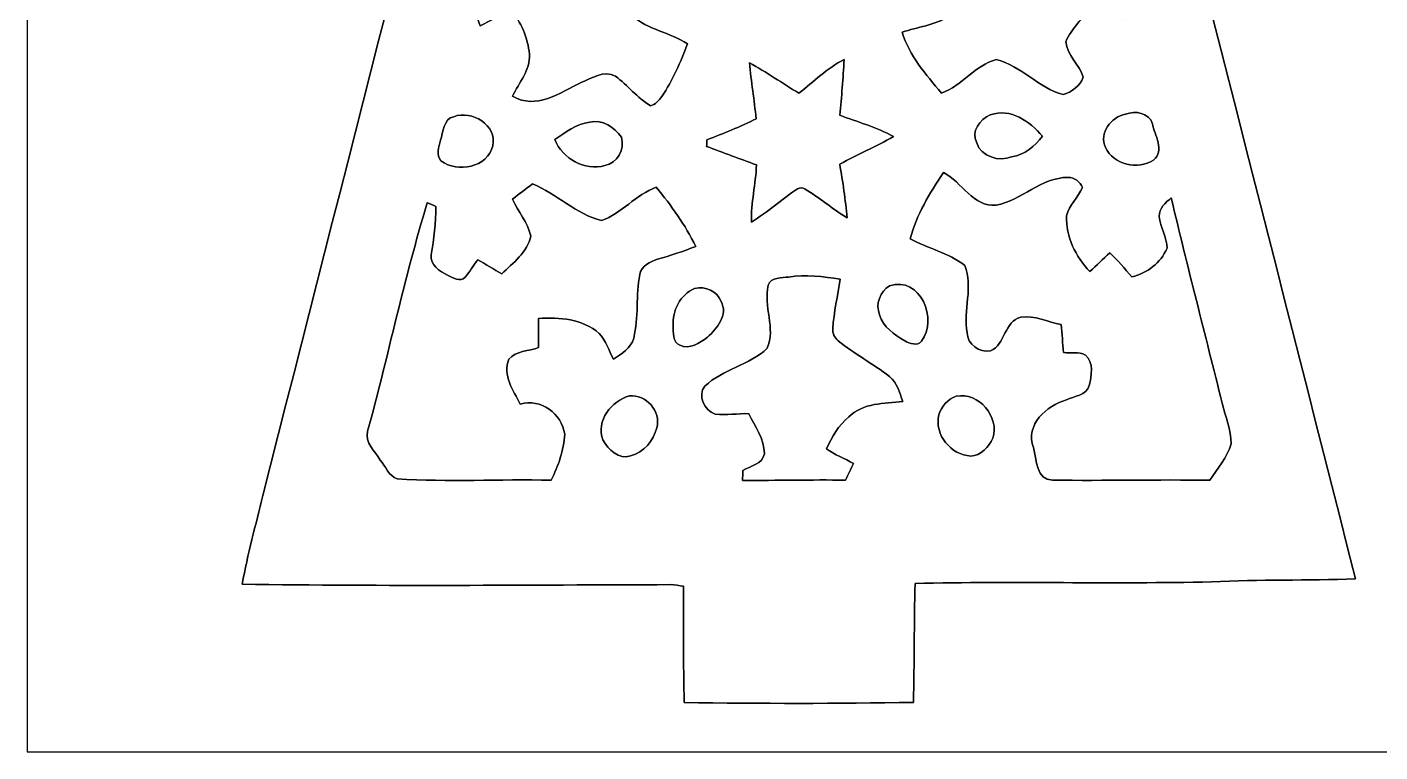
# Model space of a CAD drawing. Header units: centimetres. Extents: x -16.8 to 16.8, y -16.7 to 16.7.
# Drawn here: x -16.77 to 1.84, y -16.67 to -6.7 of the extents above; entities that cross this region are included whole.
import ezdxf

# ---------------------------------------------------------------- set-up
doc = ezdxf.new("R2010")
doc.units = ezdxf.units.CM
doc.header["$MEASUREMENT"] = 0
doc.layers.add('Layer 1', color=7, linetype='Continuous')

msp = doc.modelspace()

# ---------------------------------------------------------------- linework, layer by layer
at = {"layer": 'Layer 1', "color": 7}
for points, knots in [([(-16.77458, 16.66875), (-16.77458, 16.66875), (16.77458, 16.66875), (16.77458, 16.66875), (16.77458, 16.66875), (16.77458, 16.66875), (16.77458, -16.66875), (16.77458, -16.66875), (16.77458, -16.66875), (16.77458, -16.66875), (-16.77458, -16.66875), (-16.77458, -16.66875), (-16.77458, -16.66875), (-16.77458, -16.66875), (-16.77458, 16.66875), (-16.77458, 16.66875), (-16.77458, 16.66875), (-16.77458, 16.66875), (-16.77458, 16.66875), (-16.77458, 16.66875)], [0, 0, 0, 0, 0.16666667, 0.16666667, 0.16666667, 0.16666667, 0.33333333, 0.33333333, 0.33333333, 0.33333333, 0.5, 0.5, 0.5, 0.5, 0.66666667, 0.66666667, 0.66666667, 0.66666667, 1, 1, 1, 1]), ([(-6.20466, 15.59348), (-6.35529, 14.90133), (-6.56167, 14.22294), (-6.725, 13.53397), (-6.725, 13.53397), (-8.99019, 4.6415), (-11.26702, -4.2478), (-13.53044, -13.14062), (-13.53044, -13.14062), (-13.62781, -13.54667), (-13.73964, -13.95024), (-13.81478, -14.36158), (-13.81478, -14.36158), (-11.85016, -14.39122), (-9.88483, -14.37358), (-7.92021, -14.36793), (-7.92021, -14.36793), (-7.86059, -14.37146), (-7.80168, -14.38063), (-7.74241, -14.38945), (-7.74241, -14.38945), (-7.74418, -14.92285), (-7.74806, -15.45696), (-7.73218, -15.99071), (-7.73218, -15.99071), (-6.68126, -16.00306), (-5.63033, -16.00588), (-4.57976, -15.98754), (-4.57976, -15.98754), (-4.56424, -15.44214), (-4.57306, -14.89639), (-4.55718, -14.35135), (-4.55718, -14.35135), (-3.19758, -14.31996), (-1.83691, -14.36123), (-0.47731, -14.32948), (-0.47731, -14.32948), (0.18239, -14.29632), (0.84314, -14.31255), (1.50319, -14.29032), (1.50319, -14.29032), (-0.81915, -5.14526), (-3.16018, 3.99627), (-5.48711, 13.14062), (-5.48711, 13.14062), (-5.68784, 13.96541), (-5.9376, 14.77892), (-6.09706, 15.61289), (-6.09706, 15.61289), (-6.13304, 15.60654), (-6.16903, 15.60019), (-6.20466, 15.59348), (-6.20466, 15.59348), (-6.20466, 15.59348), (-6.20466, 15.59348), (-6.20466, 15.59348)], [0, 0, 0, 0, 0.06666667, 0.06666667, 0.06666667, 0.06666667, 0.13333333, 0.13333333, 0.13333333, 0.13333333, 0.2, 0.2, 0.2, 0.2, 0.26666667, 0.26666667, 0.26666667, 0.26666667, 0.33333333, 0.33333333, 0.33333333, 0.33333333, 0.4, 0.4, 0.4, 0.4, 0.46666667, 0.46666667, 0.46666667, 0.46666667, 0.53333333, 0.53333333, 0.53333333, 0.53333333, 0.6, 0.6, 0.6, 0.6, 0.66666667, 0.66666667, 0.66666667, 0.66666667, 0.73333333, 0.73333333, 0.73333333, 0.73333333, 0.8, 0.8, 0.8, 0.8, 0.86666667, 0.86666667, 0.86666667, 0.86666667, 1, 1, 1, 1]), ([(-9.82169, -3.25684), (-9.76207, -3.27025), (-9.70209, -3.28436), (-9.64212, -3.29812), (-9.64212, -3.29812), (-9.51689, -3.57152), (-9.42023, -3.86009), (-9.3793, -4.15854), (-9.3793, -4.15854), (-9.36131, -4.28449), (-9.42587, -4.40584), (-9.51018, -4.49474), (-9.51018, -4.49474), (-9.65376, -4.6288), (-9.85449, -4.68489), (-9.99631, -4.82141), (-9.99631, -4.82141), (-10.10144, -4.95053), (-10.10038, -5.15197), (-10.03088, -5.29837), (-10.03088, -5.29837), (-9.91905, -5.33294), (-9.80052, -5.34529), (-9.68516, -5.36751), (-9.68516, -5.36751), (-9.66682, -5.48005), (-9.68834, -5.62504), (-9.59626, -5.71394), (-9.59626, -5.71394), (-9.48619, -5.81166), (-9.33062, -5.83106), (-9.19021, -5.84376), (-9.19021, -5.84376), (-9.03499, -5.71747), (-8.9729, -5.51603), (-8.82615, -5.38374), (-8.82615, -5.38374), (-8.7055, -5.40949), (-8.58696, -5.44336), (-8.47055, -5.48534), (-8.47055, -5.48534), (-8.44726, -5.83283), (-8.58485, -6.20995), (-8.44797, -6.54367), (-8.44797, -6.54367), (-8.23383, -6.73417), (-7.92903, -6.77298), (-7.68985, -6.92926), (-7.68985, -6.92926), (-7.78016, -7.18326), (-7.89234, -7.43056), (-8.04298, -7.65492), (-8.04298, -7.65492), (-8.08108, -7.71066), (-8.12906, -7.76676), (-8.19785, -7.78298), (-8.19785, -7.78298), (-8.38024, -7.67433), (-8.50759, -7.49617), (-8.6801, -7.37553), (-8.6801, -7.37553), (-8.83497, -7.28451), (-9.01065, -7.40763), (-9.15317, -7.46372), (-9.15317, -7.46372), (-9.44033, -7.60095), (-9.77547, -7.84472), (-10.09368, -7.64893), (-10.09368, -7.64893), (-10.00654, -7.46125), (-9.85026, -7.29403), (-9.86331, -7.07461), (-9.86331, -7.07461), (-9.88448, -6.84777), (-9.9755, -6.6294), (-10.12437, -6.45689), (-10.12437, -6.45689), (-10.26054, -6.53556), (-10.39777, -6.61282), (-10.53959, -6.68161), (-10.53959, -6.68161), (-10.57663, -6.58213), (-10.63943, -6.47771), (-10.60591, -6.36799), (-10.60591, -6.36799), (-10.34274, -5.33118), (-10.08204, -4.29401), (-9.82169, -3.25684)], [0, 0, 0, 0, 0.04347826, 0.04347826, 0.04347826, 0.04347826, 0.08695652, 0.08695652, 0.08695652, 0.08695652, 0.13043478, 0.13043478, 0.13043478, 0.13043478, 0.17391304, 0.17391304, 0.17391304, 0.17391304, 0.2173913, 0.2173913, 0.2173913, 0.2173913, 0.26086957, 0.26086957, 0.26086957, 0.26086957, 0.30434783, 0.30434783, 0.30434783, 0.30434783, 0.34782609, 0.34782609, 0.34782609, 0.34782609, 0.39130435, 0.39130435, 0.39130435, 0.39130435, 0.43478261, 0.43478261, 0.43478261, 0.43478261, 0.47826087, 0.47826087, 0.47826087, 0.47826087, 0.52173913, 0.52173913, 0.52173913, 0.52173913, 0.56521739, 0.56521739, 0.56521739, 0.56521739, 0.60869565, 0.60869565, 0.60869565, 0.60869565, 0.65217391, 0.65217391, 0.65217391, 0.65217391, 0.69565217, 0.69565217, 0.69565217, 0.69565217, 0.73913043, 0.73913043, 0.73913043, 0.73913043, 0.7826087, 0.7826087, 0.7826087, 0.7826087, 0.82608696, 0.82608696, 0.82608696, 0.82608696, 0.86956522, 0.86956522, 0.86956522, 0.86956522, 0.91304348, 0.91304348, 0.91304348, 0.91304348, 1, 1, 1, 1]), ([(-2.85291, -3.57152), (-2.80741, -3.42265), (-2.64513, -3.36197), (-2.53612, -3.26672), (-2.53612, -3.26672), (-2.413, -3.51402), (-2.36855, -3.7906), (-2.29376, -4.05483), (-2.29376, -4.05483), (-2.09127, -4.90326), (-1.86126, -5.74499), (-1.66758, -6.59518), (-1.66758, -6.59518), (-1.82457, -6.54332), (-1.97591, -6.47665), (-2.13148, -6.42126), (-2.13148, -6.42126), (-2.25178, -6.57719), (-2.40136, -6.71971), (-2.4832, -6.90139), (-2.4832, -6.90139), (-2.46627, -7.08731), (-2.29764, -7.21466), (-2.24296, -7.38928), (-2.24296, -7.38928), (-2.28671, -7.51029), (-2.39995, -7.59354), (-2.52095, -7.62811), (-2.52095, -7.62811), (-2.85856, -7.53921), (-3.10021, -7.22912), (-3.43994, -7.14693), (-3.43994, -7.14693), (-3.73063, -7.21783), (-3.90913, -7.5117), (-4.19488, -7.60659), (-4.19488, -7.60659), (-4.40866, -7.35048), (-4.6355, -7.09366), (-4.73498, -6.76839), (-4.73498, -6.76839), (-4.52155, -6.70031), (-4.28907, -6.67385), (-4.0954, -6.55532), (-4.0954, -6.55532), (-3.94159, -6.43008), (-3.98956, -6.20007), (-3.9564, -6.03003), (-3.9564, -6.03003), (-3.92924, -5.82542), (-3.96522, -5.60388), (-3.86186, -5.41584), (-3.86186, -5.41584), (-3.80859, -5.32271), (-3.70099, -5.29272), (-3.61033, -5.25074), (-3.61033, -5.25074), (-3.55529, -5.37492), (-3.49956, -5.49981), (-3.42441, -5.61446), (-3.42441, -5.61446), (-3.17818, -5.78309), (-2.83528, -5.89668), (-2.55164, -5.75098), (-2.55164, -5.75098), (-2.58198, -5.64374), (-2.61091, -5.53614), (-2.63737, -5.42784), (-2.63737, -5.42784), (-2.5206, -5.38621), (-2.39078, -5.36893), (-2.28776, -5.29625), (-2.28776, -5.29625), (-2.22991, -5.10117), (-2.22497, -4.86798), (-2.32198, -4.68559), (-2.32198, -4.68559), (-2.43205, -4.57729), (-2.60738, -4.6288), (-2.74673, -4.61151), (-2.74673, -4.61151), (-3.01413, -4.32929), (-2.97603, -3.90984), (-2.85291, -3.57152)], [0, 0, 0, 0, 0.04545455, 0.04545455, 0.04545455, 0.04545455, 0.09090909, 0.09090909, 0.09090909, 0.09090909, 0.13636364, 0.13636364, 0.13636364, 0.13636364, 0.18181818, 0.18181818, 0.18181818, 0.18181818, 0.22727273, 0.22727273, 0.22727273, 0.22727273, 0.27272727, 0.27272727, 0.27272727, 0.27272727, 0.31818182, 0.31818182, 0.31818182, 0.31818182, 0.36363636, 0.36363636, 0.36363636, 0.36363636, 0.40909091, 0.40909091, 0.40909091, 0.40909091, 0.45454545, 0.45454545, 0.45454545, 0.45454545, 0.5, 0.5, 0.5, 0.5, 0.54545455, 0.54545455, 0.54545455, 0.54545455, 0.59090909, 0.59090909, 0.59090909, 0.59090909, 0.63636364, 0.63636364, 0.63636364, 0.63636364, 0.68181818, 0.68181818, 0.68181818, 0.68181818, 0.72727273, 0.72727273, 0.72727273, 0.72727273, 0.77272727, 0.77272727, 0.77272727, 0.77272727, 0.81818182, 0.81818182, 0.81818182, 0.81818182, 0.86363636, 0.86363636, 0.86363636, 0.86363636, 0.90909091, 0.90909091, 0.90909091, 0.90909091, 1, 1, 1, 1]), ([(-6.15633, -7.60942), (-5.95171, -7.45067), (-5.76509, -7.2644), (-5.53226, -7.14622), (-5.53226, -7.14622), (-5.54673, -7.40198), (-5.56824, -7.65739), (-5.59223, -7.91281), (-5.59223, -7.91281), (-5.34529, -8.00594), (-5.08706, -8.07614), (-4.85493, -8.20526), (-4.85493, -8.20526), (-5.09411, -8.34566), (-5.35305, -8.44762), (-5.59329, -8.58555), (-5.59329, -8.58555), (-5.55166, -8.83038), (-5.51321, -9.07591), (-5.4931, -9.32392), (-5.4931, -9.32392), (-5.69136, -9.2015), (-5.86881, -9.0484), (-6.06813, -8.92775), (-6.06813, -8.92775), (-6.10306, -8.90341), (-6.13869, -8.90305), (-6.17396, -8.92634), (-6.17396, -8.92634), (-6.3948, -9.06533), (-6.5846, -9.24842), (-6.80932, -9.38177), (-6.80932, -9.38177), (-6.81461, -9.11719), (-6.7497, -8.8579), (-6.73947, -8.59437), (-6.73947, -8.59437), (-6.96913, -8.51288), (-7.19737, -8.42574), (-7.42527, -8.34002), (-7.42527, -8.34002), (-7.42421, -8.31744), (-7.42139, -8.27193), (-7.42033, -8.249), (-7.42033, -8.249), (-7.19173, -8.16116), (-6.96207, -8.07438), (-6.74511, -7.95972), (-6.74511, -7.95972), (-6.76804, -7.70255), (-6.81143, -7.44784), (-6.83648, -7.19138), (-6.83648, -7.19138), (-6.60365, -7.31979), (-6.38351, -7.47042), (-6.15633, -7.60942)], [0, 0, 0, 0, 0.06666667, 0.06666667, 0.06666667, 0.06666667, 0.13333333, 0.13333333, 0.13333333, 0.13333333, 0.2, 0.2, 0.2, 0.2, 0.26666667, 0.26666667, 0.26666667, 0.26666667, 0.33333333, 0.33333333, 0.33333333, 0.33333333, 0.4, 0.4, 0.4, 0.4, 0.46666667, 0.46666667, 0.46666667, 0.46666667, 0.53333333, 0.53333333, 0.53333333, 0.53333333, 0.6, 0.6, 0.6, 0.6, 0.66666667, 0.66666667, 0.66666667, 0.66666667, 0.73333333, 0.73333333, 0.73333333, 0.73333333, 0.8, 0.8, 0.8, 0.8, 0.86666667, 0.86666667, 0.86666667, 0.86666667, 1, 1, 1, 1]), ([(-3.52354, -7.9061), (-3.24309, -7.80909), (-2.97744, -7.995), (-2.80494, -8.20032), (-2.80494, -8.20032), (-2.91112, -8.33826), (-3.04941, -8.45749), (-3.22898, -8.48289), (-3.22898, -8.48289), (-3.40007, -8.55592), (-3.6509, -8.48219), (-3.70875, -8.29381), (-3.70875, -8.29381), (-3.79554, -8.12518), (-3.66078, -7.9756), (-3.52354, -7.9061)], [0, 0, 0, 0, 0.2, 0.2, 0.2, 0.2, 0.4, 0.4, 0.4, 0.4, 0.6, 0.6, 0.6, 0.6, 1, 1, 1, 1]), ([(-10.90507, -7.93221), (-10.65601, -7.83625), (-10.30288, -8.04968), (-10.36673, -8.33085), (-10.36673, -8.33085), (-10.43975, -8.63141), (-10.85003, -8.71114), (-11.08075, -8.53934), (-11.08075, -8.53934), (-11.14813, -8.45749), (-11.10686, -8.34637), (-11.08816, -8.255), (-11.08816, -8.255), (-11.04583, -8.15093), (-11.04935, -7.96078), (-10.90507, -7.93221)], [0, 0, 0, 0, 0.2, 0.2, 0.2, 0.2, 0.4, 0.4, 0.4, 0.4, 0.6, 0.6, 0.6, 0.6, 1, 1, 1, 1]), ([(-9.03393, -8.00947), (-8.85472, -7.95902), (-8.69703, -8.08179), (-8.59614, -8.21443), (-8.59614, -8.21443), (-8.54745, -8.37988), (-8.65434, -8.57285), (-8.82403, -8.60531), (-8.82403, -8.60531), (-9.10449, -8.68362), (-9.40788, -8.50865), (-9.51371, -8.24583), (-9.51371, -8.24583), (-9.36378, -8.15234), (-9.21914, -8.02146), (-9.03393, -8.00947)], [0, 0, 0, 0, 0.2, 0.2, 0.2, 0.2, 0.4, 0.4, 0.4, 0.4, 0.6, 0.6, 0.6, 0.6, 1, 1, 1, 1]), ([(-1.66158, -7.89764), (-1.52647, -7.84613), (-1.34056, -7.87682), (-1.29117, -8.02816), (-1.29117, -8.02816), (-1.26436, -8.18056), (-1.11478, -8.40246), (-1.27741, -8.52946), (-1.27741, -8.52946), (-1.49049, -8.66669), (-1.82633, -8.59261), (-1.93746, -8.35625), (-1.93746, -8.35625), (-2.03024, -8.15728), (-1.85667, -7.93186), (-1.66158, -7.89764)], [0, 0, 0, 0, 0.2, 0.2, 0.2, 0.2, 0.4, 0.4, 0.4, 0.4, 0.6, 0.6, 0.6, 0.6, 1, 1, 1, 1]), ([(-4.16595, -8.70021), (-3.90948, -8.82967), (-3.76026, -9.17751), (-3.44135, -9.14753), (-3.44135, -9.14753), (-3.08716, -9.08579), (-2.82363, -8.76265), (-2.45075, -8.76794), (-2.45075, -8.76794), (-2.36361, -8.76512), (-2.286, -8.82897), (-2.25496, -8.90764), (-2.25496, -8.90764), (-2.31669, -9.04205), (-2.43911, -9.14788), (-2.47191, -9.29534), (-2.47191, -9.29534), (-2.48497, -9.58533), (-2.34844, -9.85802), (-2.15159, -10.06334), (-2.15159, -10.06334), (-2.06058, -9.97656), (-1.96956, -9.89048), (-1.87819, -9.8044), (-1.87819, -9.8044), (-1.76883, -9.90776), (-1.67217, -10.02242), (-1.57374, -10.13636), (-1.57374, -10.13636), (-1.3649, -10.08168), (-1.17793, -9.94339), (-1.09044, -9.74231), (-1.09044, -9.74231), (-1.09326, -9.58815), (-1.18498, -9.45586), (-1.19803, -9.30557), (-1.19803, -9.30557), (-1.20191, -9.19127), (-1.11125, -9.11437), (-1.03188, -9.04804), (-1.03188, -9.04804), (-0.81139, -9.99208), (-0.56515, -10.92941), (-0.33196, -11.87027), (-0.33196, -11.87027), (-0.28963, -12.05618), (-0.20884, -12.23751), (-0.20849, -12.43048), (-0.20849, -12.43048), (-0.25894, -12.61921), (-0.40146, -12.76879), (-0.50094, -12.93319), (-0.50094, -12.93319), (-1.22273, -12.91978), (-1.94451, -12.94201), (-2.66559, -12.92966), (-2.66559, -12.92966), (-2.89172, -12.93424), (-2.88396, -12.64391), (-2.92735, -12.48304), (-2.92735, -12.48304), (-3.04553, -12.16836), (-2.7492, -11.90096), (-2.47333, -11.82829), (-2.47333, -11.82829), (-2.37349, -11.77431), (-2.19534, -11.76726), (-2.16112, -11.63038), (-2.16112, -11.63038), (-2.12796, -11.49526), (-2.09621, -11.31499), (-2.21333, -11.21022), (-2.21333, -11.21022), (-2.30399, -11.16048), (-2.41759, -11.18623), (-2.51531, -11.17529), (-2.51531, -11.17529), (-2.52554, -11.04688), (-2.53612, -10.91918), (-2.5467, -10.79218), (-2.5467, -10.79218), (-2.72874, -10.75408), (-2.91218, -10.66024), (-3.10056, -10.69128), (-3.10056, -10.69128), (-3.3334, -10.74455), (-3.31258, -11.0684), (-3.52072, -11.15448), (-3.52072, -11.15448), (-3.6703, -11.18164), (-3.83858, -11.0617), (-3.84175, -10.90401), (-3.84175, -10.90401), (-3.89749, -10.59921), (-3.75356, -10.26513), (-3.87385, -9.97761), (-3.87385, -9.97761), (-4.09434, -9.80581), (-4.37938, -9.74196), (-4.62598, -9.61355), (-4.62598, -9.61355), (-4.53566, -9.28158), (-4.35716, -8.98278), (-4.16595, -8.70021)], [0, 0, 0, 0, 0.03703704, 0.03703704, 0.03703704, 0.03703704, 0.07407407, 0.07407407, 0.07407407, 0.07407407, 0.11111111, 0.11111111, 0.11111111, 0.11111111, 0.14814815, 0.14814815, 0.14814815, 0.14814815, 0.18518519, 0.18518519, 0.18518519, 0.18518519, 0.22222222, 0.22222222, 0.22222222, 0.22222222, 0.25925926, 0.25925926, 0.25925926, 0.25925926, 0.2962963, 0.2962963, 0.2962963, 0.2962963, 0.33333333, 0.33333333, 0.33333333, 0.33333333, 0.37037037, 0.37037037, 0.37037037, 0.37037037, 0.40740741, 0.40740741, 0.40740741, 0.40740741, 0.44444444, 0.44444444, 0.44444444, 0.44444444, 0.48148148, 0.48148148, 0.48148148, 0.48148148, 0.51851852, 0.51851852, 0.51851852, 0.51851852, 0.55555556, 0.55555556, 0.55555556, 0.55555556, 0.59259259, 0.59259259, 0.59259259, 0.59259259, 0.62962963, 0.62962963, 0.62962963, 0.62962963, 0.66666667, 0.66666667, 0.66666667, 0.66666667, 0.7037037, 0.7037037, 0.7037037, 0.7037037, 0.74074074, 0.74074074, 0.74074074, 0.74074074, 0.77777778, 0.77777778, 0.77777778, 0.77777778, 0.81481481, 0.81481481, 0.81481481, 0.81481481, 0.85185185, 0.85185185, 0.85185185, 0.85185185, 0.88888889, 0.88888889, 0.88888889, 0.88888889, 0.92592593, 0.92592593, 0.92592593, 0.92592593, 1, 1, 1, 1]), ([(-10.09474, -9.06463), (-10.00372, -8.99442), (-9.9127, -8.92492), (-9.82028, -8.85684), (-9.82028, -8.85684), (-9.48655, -8.98913), (-9.22161, -9.27523), (-8.87236, -9.36131), (-8.87236, -9.36131), (-8.5979, -9.25971), (-8.39717, -9.00677), (-8.11812, -8.90305), (-8.11812, -8.90305), (-7.90963, -9.15458), (-7.71772, -9.42234), (-7.57555, -9.71762), (-7.57555, -9.71762), (-7.74771, -9.78429), (-7.92374, -9.84038), (-8.10048, -9.89365), (-8.10048, -9.89365), (-8.20349, -9.92681), (-8.32097, -9.98537), (-8.34602, -10.10179), (-8.34602, -10.10179), (-8.39999, -10.38966), (-8.3566, -10.69199), (-8.42751, -10.97774), (-8.42751, -10.97774), (-8.46349, -11.11779), (-8.59578, -11.19223), (-8.70726, -11.26913), (-8.70726, -11.26913), (-8.76935, -11.14884), (-8.81168, -11.01478), (-8.90164, -10.91177), (-8.90164, -10.91177), (-9.13271, -10.71809), (-9.44915, -10.68352), (-9.73949, -10.70786), (-9.73949, -10.70786), (-9.73843, -10.84051), (-9.73702, -10.97456), (-9.73596, -11.10791), (-9.73596, -11.10791), (-9.87284, -11.15589), (-10.04923, -11.14848), (-10.14518, -11.26913), (-10.14518, -11.26913), (-10.23514, -11.48574), (-10.08556, -11.70023), (-9.98961, -11.88367), (-9.98961, -11.88367), (-9.70492, -11.80183), (-9.41634, -12.01773), (-9.37789, -12.29748), (-9.37789, -12.29748), (-9.39094, -12.51938), (-9.46221, -12.73598), (-9.56592, -12.93178), (-9.56592, -12.93178), (-10.27077, -12.91661), (-10.97739, -12.95788), (-11.68118, -12.91237), (-11.68118, -12.91237), (-11.80077, -12.87851), (-11.83922, -12.73528), (-11.91754, -12.65484), (-11.91754, -12.65484), (-11.98033, -12.53172), (-12.13556, -12.41425), (-12.08864, -12.25938), (-12.08864, -12.25938), (-11.80324, -11.21481), (-11.58452, -10.15224), (-11.26843, -9.11648), (-11.26843, -9.11648), (-11.2395, -9.12883), (-11.18164, -9.15388), (-11.15272, -9.16658), (-11.15272, -9.16658), (-11.14884, -9.38989), (-11.17635, -9.61214), (-11.21269, -9.83227), (-11.21269, -9.83227), (-11.23421, -9.97056), (-11.09733, -10.05875), (-10.99079, -10.11096), (-10.99079, -10.11096), (-10.92306, -10.13919), (-10.81052, -10.21997), (-10.74843, -10.13883), (-10.74843, -10.13883), (-10.68141, -10.06546), (-10.63237, -9.97797), (-10.57416, -9.89859), (-10.57416, -9.89859), (-10.4648, -9.96421), (-10.35473, -10.02947), (-10.24467, -10.09474), (-10.24467, -10.09474), (-10.0905, -9.94269), (-9.88448, -9.79946), (-9.84568, -9.57086), (-9.84568, -9.57086), (-9.88483, -9.3853), (-10.02383, -9.23784), (-10.09474, -9.06463)], [0, 0, 0, 0, 0.03571429, 0.03571429, 0.03571429, 0.03571429, 0.07142857, 0.07142857, 0.07142857, 0.07142857, 0.10714286, 0.10714286, 0.10714286, 0.10714286, 0.14285714, 0.14285714, 0.14285714, 0.14285714, 0.17857143, 0.17857143, 0.17857143, 0.17857143, 0.21428571, 0.21428571, 0.21428571, 0.21428571, 0.25, 0.25, 0.25, 0.25, 0.28571429, 0.28571429, 0.28571429, 0.28571429, 0.32142857, 0.32142857, 0.32142857, 0.32142857, 0.35714286, 0.35714286, 0.35714286, 0.35714286, 0.39285714, 0.39285714, 0.39285714, 0.39285714, 0.42857143, 0.42857143, 0.42857143, 0.42857143, 0.46428571, 0.46428571, 0.46428571, 0.46428571, 0.5, 0.5, 0.5, 0.5, 0.53571429, 0.53571429, 0.53571429, 0.53571429, 0.57142857, 0.57142857, 0.57142857, 0.57142857, 0.60714286, 0.60714286, 0.60714286, 0.60714286, 0.64285714, 0.64285714, 0.64285714, 0.64285714, 0.67857143, 0.67857143, 0.67857143, 0.67857143, 0.71428571, 0.71428571, 0.71428571, 0.71428571, 0.75, 0.75, 0.75, 0.75, 0.78571429, 0.78571429, 0.78571429, 0.78571429, 0.82142857, 0.82142857, 0.82142857, 0.82142857, 0.85714286, 0.85714286, 0.85714286, 0.85714286, 0.89285714, 0.89285714, 0.89285714, 0.89285714, 0.92857143, 0.92857143, 0.92857143, 0.92857143, 1, 1, 1, 1]), ([(-6.29814, -10.13707), (-6.06108, -10.10356), (-5.82224, -10.12896), (-5.58729, -10.16776), (-5.58729, -10.16776), (-5.6201, -10.3946), (-5.67514, -10.61967), (-5.68854, -10.84968), (-5.68854, -10.84968), (-5.69489, -10.91177), (-5.66385, -10.97315), (-5.61658, -11.01266), (-5.61658, -11.01266), (-5.3915, -11.19223), (-5.1368, -11.33087), (-4.90855, -11.50691), (-4.90855, -11.50691), (-4.80236, -11.58981), (-4.77097, -11.72739), (-4.72511, -11.84734), (-4.72511, -11.84734), (-4.98475, -11.87803), (-5.26838, -11.86462), (-5.47017, -12.06218), (-5.47017, -12.06218), (-5.61234, -12.17436), (-5.69736, -12.34017), (-5.77779, -12.49856), (-5.77779, -12.49856), (-5.66244, -12.58182), (-5.52838, -12.63403), (-5.40279, -12.70141), (-5.40279, -12.70141), (-5.43807, -12.77832), (-5.47511, -12.85452), (-5.51392, -12.93001), (-5.51392, -12.93001), (-5.98593, -12.92507), (-6.45795, -12.9346), (-6.92997, -12.93671), (-6.92997, -12.93671), (-6.92926, -12.8905), (-6.92856, -12.84464), (-6.92785, -12.79913), (-6.92785, -12.79913), (-6.82202, -12.73704), (-6.65445, -12.70882), (-6.63046, -12.567), (-6.63046, -12.567), (-6.6294, -12.36451), (-6.76099, -12.19129), (-6.84424, -12.01702), (-6.84424, -12.01702), (-6.99841, -12.01067), (-7.15433, -12.04454), (-7.30744, -12.02161), (-7.30744, -12.02161), (-7.45596, -11.97681), (-7.5565, -11.76584), (-7.44855, -11.63708), (-7.44855, -11.63708), (-7.20337, -11.40319), (-6.83366, -11.35098), (-6.59201, -11.11779), (-6.59201, -11.11779), (-6.47065, -10.84333), (-6.64704, -10.535), (-6.57719, -10.25102), (-6.57719, -10.25102), (-6.54544, -10.13777), (-6.38104, -10.14977), (-6.29814, -10.13707)], [0, 0, 0, 0, 0.05263158, 0.05263158, 0.05263158, 0.05263158, 0.10526316, 0.10526316, 0.10526316, 0.10526316, 0.15789474, 0.15789474, 0.15789474, 0.15789474, 0.21052632, 0.21052632, 0.21052632, 0.21052632, 0.26315789, 0.26315789, 0.26315789, 0.26315789, 0.31578947, 0.31578947, 0.31578947, 0.31578947, 0.36842105, 0.36842105, 0.36842105, 0.36842105, 0.42105263, 0.42105263, 0.42105263, 0.42105263, 0.47368421, 0.47368421, 0.47368421, 0.47368421, 0.52631579, 0.52631579, 0.52631579, 0.52631579, 0.57894737, 0.57894737, 0.57894737, 0.57894737, 0.63157895, 0.63157895, 0.63157895, 0.63157895, 0.68421053, 0.68421053, 0.68421053, 0.68421053, 0.73684211, 0.73684211, 0.73684211, 0.73684211, 0.78947368, 0.78947368, 0.78947368, 0.78947368, 0.84210526, 0.84210526, 0.84210526, 0.84210526, 0.89473684, 0.89473684, 0.89473684, 0.89473684, 1, 1, 1, 1]), ([(-4.90679, -10.25807), (-4.48451, -10.11661), (-4.23721, -10.72727), (-4.46828, -11.01831), (-4.46828, -11.01831), (-4.52367, -11.09345), (-4.63197, -11.04935), (-4.70006, -11.01619), (-4.70006, -11.01619), (-4.8387, -10.92623), (-4.99957, -10.82499), (-5.04613, -10.65601), (-5.04613, -10.65601), (-5.10399, -10.50749), (-5.04014, -10.33604), (-4.90679, -10.25807)], [0, 0, 0, 0, 0.2, 0.2, 0.2, 0.2, 0.4, 0.4, 0.4, 0.4, 0.6, 0.6, 0.6, 0.6, 1, 1, 1, 1]), ([(-7.59001, -10.29441), (-7.44185, -10.26125), (-7.27992, -10.32792), (-7.22701, -10.47327), (-7.22701, -10.47327), (-7.12399, -10.65671), (-7.2838, -10.84897), (-7.41433, -10.96539), (-7.41433, -10.96539), (-7.51911, -11.04159), (-7.65951, -11.14037), (-7.79251, -11.07546), (-7.79251, -11.07546), (-7.89411, -11.04371), (-7.88423, -10.88496), (-7.88317, -10.81299), (-7.88317, -10.81299), (-7.90187, -10.60309), (-7.78898, -10.37555), (-7.59001, -10.29441)], [0, 0, 0, 0, 0.16666667, 0.16666667, 0.16666667, 0.16666667, 0.33333333, 0.33333333, 0.33333333, 0.33333333, 0.5, 0.5, 0.5, 0.5, 0.66666667, 0.66666667, 0.66666667, 0.66666667, 1, 1, 1, 1]), ([(-3.99168, -11.77643), (-3.68053, -11.71681), (-3.39231, -12.05936), (-3.48544, -12.35428), (-3.48544, -12.35428), (-3.54295, -12.47281), (-3.65019, -12.59558), (-3.79166, -12.59911), (-3.79166, -12.59911), (-4.06188, -12.58746), (-4.29507, -12.30383), (-4.23051, -12.03431), (-4.23051, -12.03431), (-4.19841, -11.91789), (-4.10492, -11.81735), (-3.99168, -11.77643)], [0, 0, 0, 0, 0.2, 0.2, 0.2, 0.2, 0.4, 0.4, 0.4, 0.4, 0.6, 0.6, 0.6, 0.6, 1, 1, 1, 1]), ([(-8.48466, -11.77114), (-8.25959, -11.74715), (-8.04757, -11.98421), (-8.11107, -12.21034), (-8.11107, -12.21034), (-8.15834, -12.38391), (-8.2864, -12.55642), (-8.47019, -12.59558), (-8.47019, -12.59558), (-8.63212, -12.65343), (-8.78064, -12.50844), (-8.85155, -12.37791), (-8.85155, -12.37791), (-8.94997, -12.11509), (-8.73337, -11.83922), (-8.48466, -11.77114)], [0, 0, 0, 0, 0.2, 0.2, 0.2, 0.2, 0.4, 0.4, 0.4, 0.4, 0.6, 0.6, 0.6, 0.6, 1, 1, 1, 1])]:
    msp.add_open_spline(points, degree=3, knots=knots, dxfattribs=at)
at = {"layer": 'Layer 1', "color": 251}
for points, knots in [([(-6.20466, 15.59348), (-6.16903, 15.60019), (-6.13304, 15.60654), (-6.09706, 15.61289), (-6.09706, 15.61289), (-5.9376, 14.77892), (-5.68784, 13.96541), (-5.48711, 13.14062), (-5.48711, 13.14062), (-3.16018, 3.99627), (-0.81915, -5.14526), (1.50319, -14.29032), (1.50319, -14.29032), (0.84314, -14.31255), (0.18239, -14.29632), (-0.47731, -14.32948), (-0.47731, -14.32948), (-1.83691, -14.36123), (-3.19758, -14.31996), (-4.55718, -14.35135), (-4.55718, -14.35135), (-4.57306, -14.89639), (-4.56424, -15.44214), (-4.57976, -15.98754), (-4.57976, -15.98754), (-5.63033, -16.00588), (-6.68126, -16.00306), (-7.73218, -15.99071), (-7.73218, -15.99071), (-7.74806, -15.45696), (-7.74418, -14.92285), (-7.74241, -14.38945), (-7.74241, -14.38945), (-7.80168, -14.38063), (-7.86059, -14.37146), (-7.92021, -14.36793), (-7.92021, -14.36793), (-9.88483, -14.37358), (-11.85016, -14.39122), (-13.81478, -14.36158), (-13.81478, -14.36158), (-13.73964, -13.95024), (-13.62781, -13.54667), (-13.53044, -13.14062), (-13.53044, -13.14062), (-11.26702, -4.2478), (-8.99019, 4.6415), (-6.725, 13.53397), (-6.725, 13.53397), (-6.56167, 14.22294), (-6.35529, 14.90133), (-6.20466, 15.59348), (-6.20466, 15.59348), (-6.20466, 15.59348), (-6.20466, 15.59348), (-6.20466, 15.59348)], [0, 0, 0, 0, 0.06666667, 0.06666667, 0.06666667, 0.06666667, 0.13333333, 0.13333333, 0.13333333, 0.13333333, 0.2, 0.2, 0.2, 0.2, 0.26666667, 0.26666667, 0.26666667, 0.26666667, 0.33333333, 0.33333333, 0.33333333, 0.33333333, 0.4, 0.4, 0.4, 0.4, 0.46666667, 0.46666667, 0.46666667, 0.46666667, 0.53333333, 0.53333333, 0.53333333, 0.53333333, 0.6, 0.6, 0.6, 0.6, 0.66666667, 0.66666667, 0.66666667, 0.66666667, 0.73333333, 0.73333333, 0.73333333, 0.73333333, 0.8, 0.8, 0.8, 0.8, 0.86666667, 0.86666667, 0.86666667, 0.86666667, 1, 1, 1, 1]), ([(-9.82169, -3.25684), (-10.08204, -4.29401), (-10.34274, -5.33118), (-10.60591, -6.36799), (-10.60591, -6.36799), (-10.63943, -6.47771), (-10.57663, -6.58213), (-10.53959, -6.68161), (-10.53959, -6.68161), (-10.39777, -6.61282), (-10.26054, -6.53556), (-10.12437, -6.45689), (-10.12437, -6.45689), (-9.9755, -6.6294), (-9.88448, -6.84777), (-9.86331, -7.07461), (-9.86331, -7.07461), (-9.85026, -7.29403), (-10.00654, -7.46125), (-10.09368, -7.64893), (-10.09368, -7.64893), (-9.77547, -7.84472), (-9.44033, -7.60095), (-9.15317, -7.46372), (-9.15317, -7.46372), (-9.01065, -7.40763), (-8.83497, -7.28451), (-8.6801, -7.37553), (-8.6801, -7.37553), (-8.50759, -7.49617), (-8.38024, -7.67433), (-8.19785, -7.78298), (-8.19785, -7.78298), (-8.12906, -7.76676), (-8.08108, -7.71066), (-8.04298, -7.65492), (-8.04298, -7.65492), (-7.89234, -7.43056), (-7.78016, -7.18326), (-7.68985, -6.92926), (-7.68985, -6.92926), (-7.92903, -6.77298), (-8.23383, -6.73417), (-8.44797, -6.54367), (-8.44797, -6.54367), (-8.58485, -6.20995), (-8.44726, -5.83283), (-8.47055, -5.48534), (-8.47055, -5.48534), (-8.58696, -5.44336), (-8.7055, -5.40949), (-8.82615, -5.38374), (-8.82615, -5.38374), (-8.9729, -5.51603), (-9.03499, -5.71747), (-9.19021, -5.84376), (-9.19021, -5.84376), (-9.33062, -5.83106), (-9.48619, -5.81166), (-9.59626, -5.71394), (-9.59626, -5.71394), (-9.68834, -5.62504), (-9.66682, -5.48005), (-9.68516, -5.36751), (-9.68516, -5.36751), (-9.80052, -5.34529), (-9.91905, -5.33294), (-10.03088, -5.29837), (-10.03088, -5.29837), (-10.10038, -5.15197), (-10.10144, -4.95053), (-9.99631, -4.82141), (-9.99631, -4.82141), (-9.85449, -4.68489), (-9.65376, -4.6288), (-9.51018, -4.49474), (-9.51018, -4.49474), (-9.42587, -4.40584), (-9.36131, -4.28449), (-9.3793, -4.15854), (-9.3793, -4.15854), (-9.42023, -3.86009), (-9.51689, -3.57152), (-9.64212, -3.29812), (-9.64212, -3.29812), (-9.70209, -3.28436), (-9.76207, -3.27025), (-9.82169, -3.25684), (-9.82169, -3.25684), (-9.82169, -3.25684), (-9.82169, -3.25684), (-9.82169, -3.25684)], [0, 0, 0, 0, 0.04166667, 0.04166667, 0.04166667, 0.04166667, 0.08333333, 0.08333333, 0.08333333, 0.08333333, 0.125, 0.125, 0.125, 0.125, 0.16666667, 0.16666667, 0.16666667, 0.16666667, 0.20833333, 0.20833333, 0.20833333, 0.20833333, 0.25, 0.25, 0.25, 0.25, 0.29166667, 0.29166667, 0.29166667, 0.29166667, 0.33333333, 0.33333333, 0.33333333, 0.33333333, 0.375, 0.375, 0.375, 0.375, 0.41666667, 0.41666667, 0.41666667, 0.41666667, 0.45833333, 0.45833333, 0.45833333, 0.45833333, 0.5, 0.5, 0.5, 0.5, 0.54166667, 0.54166667, 0.54166667, 0.54166667, 0.58333333, 0.58333333, 0.58333333, 0.58333333, 0.625, 0.625, 0.625, 0.625, 0.66666667, 0.66666667, 0.66666667, 0.66666667, 0.70833333, 0.70833333, 0.70833333, 0.70833333, 0.75, 0.75, 0.75, 0.75, 0.79166667, 0.79166667, 0.79166667, 0.79166667, 0.83333333, 0.83333333, 0.83333333, 0.83333333, 0.875, 0.875, 0.875, 0.875, 0.91666667, 0.91666667, 0.91666667, 0.91666667, 1, 1, 1, 1]), ([(-2.85291, -3.57152), (-2.97603, -3.90984), (-3.01413, -4.32929), (-2.74673, -4.61151), (-2.74673, -4.61151), (-2.60738, -4.6288), (-2.43205, -4.57729), (-2.32198, -4.68559), (-2.32198, -4.68559), (-2.22497, -4.86798), (-2.22991, -5.10117), (-2.28776, -5.29625), (-2.28776, -5.29625), (-2.39078, -5.36893), (-2.5206, -5.38621), (-2.63737, -5.42784), (-2.63737, -5.42784), (-2.61091, -5.53614), (-2.58198, -5.64374), (-2.55164, -5.75098), (-2.55164, -5.75098), (-2.83528, -5.89668), (-3.17818, -5.78309), (-3.42441, -5.61446), (-3.42441, -5.61446), (-3.49956, -5.49981), (-3.55529, -5.37492), (-3.61033, -5.25074), (-3.61033, -5.25074), (-3.70099, -5.29272), (-3.80859, -5.32271), (-3.86186, -5.41584), (-3.86186, -5.41584), (-3.96522, -5.60388), (-3.92924, -5.82542), (-3.9564, -6.03003), (-3.9564, -6.03003), (-3.98956, -6.20007), (-3.94159, -6.43008), (-4.0954, -6.55532), (-4.0954, -6.55532), (-4.28907, -6.67385), (-4.52155, -6.70031), (-4.73498, -6.76839), (-4.73498, -6.76839), (-4.6355, -7.09366), (-4.40866, -7.35048), (-4.19488, -7.60659), (-4.19488, -7.60659), (-3.90913, -7.5117), (-3.73063, -7.21783), (-3.43994, -7.14693), (-3.43994, -7.14693), (-3.10021, -7.22912), (-2.85856, -7.53921), (-2.52095, -7.62811), (-2.52095, -7.62811), (-2.39995, -7.59354), (-2.28671, -7.51029), (-2.24296, -7.38928), (-2.24296, -7.38928), (-2.29764, -7.21466), (-2.46627, -7.08731), (-2.4832, -6.90139), (-2.4832, -6.90139), (-2.40136, -6.71971), (-2.25178, -6.57719), (-2.13148, -6.42126), (-2.13148, -6.42126), (-1.97591, -6.47665), (-1.82457, -6.54332), (-1.66758, -6.59518), (-1.66758, -6.59518), (-1.86126, -5.74499), (-2.09127, -4.90326), (-2.29376, -4.05483), (-2.29376, -4.05483), (-2.36855, -3.7906), (-2.413, -3.51402), (-2.53612, -3.26672), (-2.53612, -3.26672), (-2.64513, -3.36197), (-2.80741, -3.42265), (-2.85291, -3.57152), (-2.85291, -3.57152), (-2.85291, -3.57152), (-2.85291, -3.57152), (-2.85291, -3.57152)], [0, 0, 0, 0, 0.04347826, 0.04347826, 0.04347826, 0.04347826, 0.08695652, 0.08695652, 0.08695652, 0.08695652, 0.13043478, 0.13043478, 0.13043478, 0.13043478, 0.17391304, 0.17391304, 0.17391304, 0.17391304, 0.2173913, 0.2173913, 0.2173913, 0.2173913, 0.26086957, 0.26086957, 0.26086957, 0.26086957, 0.30434783, 0.30434783, 0.30434783, 0.30434783, 0.34782609, 0.34782609, 0.34782609, 0.34782609, 0.39130435, 0.39130435, 0.39130435, 0.39130435, 0.43478261, 0.43478261, 0.43478261, 0.43478261, 0.47826087, 0.47826087, 0.47826087, 0.47826087, 0.52173913, 0.52173913, 0.52173913, 0.52173913, 0.56521739, 0.56521739, 0.56521739, 0.56521739, 0.60869565, 0.60869565, 0.60869565, 0.60869565, 0.65217391, 0.65217391, 0.65217391, 0.65217391, 0.69565217, 0.69565217, 0.69565217, 0.69565217, 0.73913043, 0.73913043, 0.73913043, 0.73913043, 0.7826087, 0.7826087, 0.7826087, 0.7826087, 0.82608696, 0.82608696, 0.82608696, 0.82608696, 0.86956522, 0.86956522, 0.86956522, 0.86956522, 0.91304348, 0.91304348, 0.91304348, 0.91304348, 1, 1, 1, 1]), ([(-6.15633, -7.60942), (-6.38351, -7.47042), (-6.60365, -7.31979), (-6.83648, -7.19138), (-6.83648, -7.19138), (-6.81143, -7.44784), (-6.76804, -7.70255), (-6.74511, -7.95972), (-6.74511, -7.95972), (-6.96207, -8.07438), (-7.19173, -8.16116), (-7.42033, -8.249), (-7.42033, -8.249), (-7.42139, -8.27193), (-7.42421, -8.31744), (-7.42527, -8.34002), (-7.42527, -8.34002), (-7.19737, -8.42574), (-6.96913, -8.51288), (-6.73947, -8.59437), (-6.73947, -8.59437), (-6.7497, -8.8579), (-6.81461, -9.11719), (-6.80932, -9.38177), (-6.80932, -9.38177), (-6.5846, -9.24842), (-6.3948, -9.06533), (-6.17396, -8.92634), (-6.17396, -8.92634), (-6.13869, -8.90305), (-6.10306, -8.90341), (-6.06813, -8.92775), (-6.06813, -8.92775), (-5.86881, -9.0484), (-5.69136, -9.2015), (-5.4931, -9.32392), (-5.4931, -9.32392), (-5.51321, -9.07591), (-5.55166, -8.83038), (-5.59329, -8.58555), (-5.59329, -8.58555), (-5.35305, -8.44762), (-5.09411, -8.34566), (-4.85493, -8.20526), (-4.85493, -8.20526), (-5.08706, -8.07614), (-5.34529, -8.00594), (-5.59223, -7.91281), (-5.59223, -7.91281), (-5.56824, -7.65739), (-5.54673, -7.40198), (-5.53226, -7.14622), (-5.53226, -7.14622), (-5.76509, -7.2644), (-5.95171, -7.45067), (-6.15633, -7.60942), (-6.15633, -7.60942), (-6.15633, -7.60942), (-6.15633, -7.60942), (-6.15633, -7.60942)], [0, 0, 0, 0, 0.0625, 0.0625, 0.0625, 0.0625, 0.125, 0.125, 0.125, 0.125, 0.1875, 0.1875, 0.1875, 0.1875, 0.25, 0.25, 0.25, 0.25, 0.3125, 0.3125, 0.3125, 0.3125, 0.375, 0.375, 0.375, 0.375, 0.4375, 0.4375, 0.4375, 0.4375, 0.5, 0.5, 0.5, 0.5, 0.5625, 0.5625, 0.5625, 0.5625, 0.625, 0.625, 0.625, 0.625, 0.6875, 0.6875, 0.6875, 0.6875, 0.75, 0.75, 0.75, 0.75, 0.8125, 0.8125, 0.8125, 0.8125, 0.875, 0.875, 0.875, 0.875, 1, 1, 1, 1]), ([(-3.52354, -7.9061), (-3.66078, -7.9756), (-3.79554, -8.12518), (-3.70875, -8.29381), (-3.70875, -8.29381), (-3.6509, -8.48219), (-3.40007, -8.55592), (-3.22898, -8.48289), (-3.22898, -8.48289), (-3.04941, -8.45749), (-2.91112, -8.33826), (-2.80494, -8.20032), (-2.80494, -8.20032), (-2.97744, -7.995), (-3.24309, -7.80909), (-3.52354, -7.9061), (-3.52354, -7.9061), (-3.52354, -7.9061), (-3.52354, -7.9061), (-3.52354, -7.9061)], [0, 0, 0, 0, 0.16666667, 0.16666667, 0.16666667, 0.16666667, 0.33333333, 0.33333333, 0.33333333, 0.33333333, 0.5, 0.5, 0.5, 0.5, 0.66666667, 0.66666667, 0.66666667, 0.66666667, 1, 1, 1, 1]), ([(-10.90507, -7.93221), (-11.04935, -7.96078), (-11.04583, -8.15093), (-11.08816, -8.255), (-11.08816, -8.255), (-11.10686, -8.34637), (-11.14813, -8.45749), (-11.08075, -8.53934), (-11.08075, -8.53934), (-10.85003, -8.71114), (-10.43975, -8.63141), (-10.36673, -8.33085), (-10.36673, -8.33085), (-10.30288, -8.04968), (-10.65601, -7.83625), (-10.90507, -7.93221), (-10.90507, -7.93221), (-10.90507, -7.93221), (-10.90507, -7.93221), (-10.90507, -7.93221)], [0, 0, 0, 0, 0.16666667, 0.16666667, 0.16666667, 0.16666667, 0.33333333, 0.33333333, 0.33333333, 0.33333333, 0.5, 0.5, 0.5, 0.5, 0.66666667, 0.66666667, 0.66666667, 0.66666667, 1, 1, 1, 1]), ([(-9.03393, -8.00947), (-9.21914, -8.02146), (-9.36378, -8.15234), (-9.51371, -8.24583), (-9.51371, -8.24583), (-9.40788, -8.50865), (-9.10449, -8.68362), (-8.82403, -8.60531), (-8.82403, -8.60531), (-8.65434, -8.57285), (-8.54745, -8.37988), (-8.59614, -8.21443), (-8.59614, -8.21443), (-8.69703, -8.08179), (-8.85472, -7.95902), (-9.03393, -8.00947), (-9.03393, -8.00947), (-9.03393, -8.00947), (-9.03393, -8.00947), (-9.03393, -8.00947)], [0, 0, 0, 0, 0.16666667, 0.16666667, 0.16666667, 0.16666667, 0.33333333, 0.33333333, 0.33333333, 0.33333333, 0.5, 0.5, 0.5, 0.5, 0.66666667, 0.66666667, 0.66666667, 0.66666667, 1, 1, 1, 1]), ([(-1.66158, -7.89764), (-1.85667, -7.93186), (-2.03024, -8.15728), (-1.93746, -8.35625), (-1.93746, -8.35625), (-1.82633, -8.59261), (-1.49049, -8.66669), (-1.27741, -8.52946), (-1.27741, -8.52946), (-1.11478, -8.40246), (-1.26436, -8.18056), (-1.29117, -8.02816), (-1.29117, -8.02816), (-1.34056, -7.87682), (-1.52647, -7.84613), (-1.66158, -7.89764), (-1.66158, -7.89764), (-1.66158, -7.89764), (-1.66158, -7.89764), (-1.66158, -7.89764)], [0, 0, 0, 0, 0.16666667, 0.16666667, 0.16666667, 0.16666667, 0.33333333, 0.33333333, 0.33333333, 0.33333333, 0.5, 0.5, 0.5, 0.5, 0.66666667, 0.66666667, 0.66666667, 0.66666667, 1, 1, 1, 1]), ([(-4.16595, -8.70021), (-4.35716, -8.98278), (-4.53566, -9.28158), (-4.62598, -9.61355), (-4.62598, -9.61355), (-4.37938, -9.74196), (-4.09434, -9.80581), (-3.87385, -9.97761), (-3.87385, -9.97761), (-3.75356, -10.26513), (-3.89749, -10.59921), (-3.84175, -10.90401), (-3.84175, -10.90401), (-3.83858, -11.0617), (-3.6703, -11.18164), (-3.52072, -11.15448), (-3.52072, -11.15448), (-3.31258, -11.0684), (-3.3334, -10.74455), (-3.10056, -10.69128), (-3.10056, -10.69128), (-2.91218, -10.66024), (-2.72874, -10.75408), (-2.5467, -10.79218), (-2.5467, -10.79218), (-2.53612, -10.91918), (-2.52554, -11.04688), (-2.51531, -11.17529), (-2.51531, -11.17529), (-2.41759, -11.18623), (-2.30399, -11.16048), (-2.21333, -11.21022), (-2.21333, -11.21022), (-2.09621, -11.31499), (-2.12796, -11.49526), (-2.16112, -11.63038), (-2.16112, -11.63038), (-2.19534, -11.76726), (-2.37349, -11.77431), (-2.47333, -11.82829), (-2.47333, -11.82829), (-2.7492, -11.90096), (-3.04553, -12.16836), (-2.92735, -12.48304), (-2.92735, -12.48304), (-2.88396, -12.64391), (-2.89172, -12.93424), (-2.66559, -12.92966), (-2.66559, -12.92966), (-1.94451, -12.94201), (-1.22273, -12.91978), (-0.50094, -12.93319), (-0.50094, -12.93319), (-0.40146, -12.76879), (-0.25894, -12.61921), (-0.20849, -12.43048), (-0.20849, -12.43048), (-0.20884, -12.23751), (-0.28963, -12.05618), (-0.33196, -11.87027), (-0.33196, -11.87027), (-0.56515, -10.92941), (-0.81139, -9.99208), (-1.03188, -9.04804), (-1.03188, -9.04804), (-1.11125, -9.11437), (-1.20191, -9.19127), (-1.19803, -9.30557), (-1.19803, -9.30557), (-1.18498, -9.45586), (-1.09326, -9.58815), (-1.09044, -9.74231), (-1.09044, -9.74231), (-1.17793, -9.94339), (-1.3649, -10.08168), (-1.57374, -10.13636), (-1.57374, -10.13636), (-1.67217, -10.02242), (-1.76883, -9.90776), (-1.87819, -9.8044), (-1.87819, -9.8044), (-1.96956, -9.89048), (-2.06058, -9.97656), (-2.15159, -10.06334), (-2.15159, -10.06334), (-2.34844, -9.85802), (-2.48497, -9.58533), (-2.47191, -9.29534), (-2.47191, -9.29534), (-2.43911, -9.14788), (-2.31669, -9.04205), (-2.25496, -8.90764), (-2.25496, -8.90764), (-2.286, -8.82897), (-2.36361, -8.76512), (-2.45075, -8.76794), (-2.45075, -8.76794), (-2.82363, -8.76265), (-3.08716, -9.08579), (-3.44135, -9.14753), (-3.44135, -9.14753), (-3.76026, -9.17751), (-3.90948, -8.82967), (-4.16595, -8.70021), (-4.16595, -8.70021), (-4.16595, -8.70021), (-4.16595, -8.70021), (-4.16595, -8.70021)], [0, 0, 0, 0, 0.03571429, 0.03571429, 0.03571429, 0.03571429, 0.07142857, 0.07142857, 0.07142857, 0.07142857, 0.10714286, 0.10714286, 0.10714286, 0.10714286, 0.14285714, 0.14285714, 0.14285714, 0.14285714, 0.17857143, 0.17857143, 0.17857143, 0.17857143, 0.21428571, 0.21428571, 0.21428571, 0.21428571, 0.25, 0.25, 0.25, 0.25, 0.28571429, 0.28571429, 0.28571429, 0.28571429, 0.32142857, 0.32142857, 0.32142857, 0.32142857, 0.35714286, 0.35714286, 0.35714286, 0.35714286, 0.39285714, 0.39285714, 0.39285714, 0.39285714, 0.42857143, 0.42857143, 0.42857143, 0.42857143, 0.46428571, 0.46428571, 0.46428571, 0.46428571, 0.5, 0.5, 0.5, 0.5, 0.53571429, 0.53571429, 0.53571429, 0.53571429, 0.57142857, 0.57142857, 0.57142857, 0.57142857, 0.60714286, 0.60714286, 0.60714286, 0.60714286, 0.64285714, 0.64285714, 0.64285714, 0.64285714, 0.67857143, 0.67857143, 0.67857143, 0.67857143, 0.71428571, 0.71428571, 0.71428571, 0.71428571, 0.75, 0.75, 0.75, 0.75, 0.78571429, 0.78571429, 0.78571429, 0.78571429, 0.82142857, 0.82142857, 0.82142857, 0.82142857, 0.85714286, 0.85714286, 0.85714286, 0.85714286, 0.89285714, 0.89285714, 0.89285714, 0.89285714, 0.92857143, 0.92857143, 0.92857143, 0.92857143, 1, 1, 1, 1]), ([(-10.09474, -9.06463), (-10.02383, -9.23784), (-9.88483, -9.3853), (-9.84568, -9.57086), (-9.84568, -9.57086), (-9.88448, -9.79946), (-10.0905, -9.94269), (-10.24467, -10.09474), (-10.24467, -10.09474), (-10.35473, -10.02947), (-10.4648, -9.96421), (-10.57416, -9.89859), (-10.57416, -9.89859), (-10.63237, -9.97797), (-10.68141, -10.06546), (-10.74843, -10.13883), (-10.74843, -10.13883), (-10.81052, -10.21997), (-10.92306, -10.13919), (-10.99079, -10.11096), (-10.99079, -10.11096), (-11.09733, -10.05875), (-11.23421, -9.97056), (-11.21269, -9.83227), (-11.21269, -9.83227), (-11.17635, -9.61214), (-11.14884, -9.38989), (-11.15272, -9.16658), (-11.15272, -9.16658), (-11.18164, -9.15388), (-11.2395, -9.12883), (-11.26843, -9.11648), (-11.26843, -9.11648), (-11.58452, -10.15224), (-11.80324, -11.21481), (-12.08864, -12.25938), (-12.08864, -12.25938), (-12.13556, -12.41425), (-11.98033, -12.53172), (-11.91754, -12.65484), (-11.91754, -12.65484), (-11.83922, -12.73528), (-11.80077, -12.87851), (-11.68118, -12.91237), (-11.68118, -12.91237), (-10.97739, -12.95788), (-10.27077, -12.91661), (-9.56592, -12.93178), (-9.56592, -12.93178), (-9.46221, -12.73598), (-9.39094, -12.51938), (-9.37789, -12.29748), (-9.37789, -12.29748), (-9.41634, -12.01773), (-9.70492, -11.80183), (-9.98961, -11.88367), (-9.98961, -11.88367), (-10.08556, -11.70023), (-10.23514, -11.48574), (-10.14518, -11.26913), (-10.14518, -11.26913), (-10.04923, -11.14848), (-9.87284, -11.15589), (-9.73596, -11.10791), (-9.73596, -11.10791), (-9.73702, -10.97456), (-9.73843, -10.84051), (-9.73949, -10.70786), (-9.73949, -10.70786), (-9.44915, -10.68352), (-9.13271, -10.71809), (-8.90164, -10.91177), (-8.90164, -10.91177), (-8.81168, -11.01478), (-8.76935, -11.14884), (-8.70726, -11.26913), (-8.70726, -11.26913), (-8.59578, -11.19223), (-8.46349, -11.11779), (-8.42751, -10.97774), (-8.42751, -10.97774), (-8.3566, -10.69199), (-8.39999, -10.38966), (-8.34602, -10.10179), (-8.34602, -10.10179), (-8.32097, -9.98537), (-8.20349, -9.92681), (-8.10048, -9.89365), (-8.10048, -9.89365), (-7.92374, -9.84038), (-7.74771, -9.78429), (-7.57555, -9.71762), (-7.57555, -9.71762), (-7.71772, -9.42234), (-7.90963, -9.15458), (-8.11812, -8.90305), (-8.11812, -8.90305), (-8.39717, -9.00677), (-8.5979, -9.25971), (-8.87236, -9.36131), (-8.87236, -9.36131), (-9.22161, -9.27523), (-9.48655, -8.98913), (-9.82028, -8.85684), (-9.82028, -8.85684), (-9.9127, -8.92492), (-10.00372, -8.99442), (-10.09474, -9.06463), (-10.09474, -9.06463), (-10.09474, -9.06463), (-10.09474, -9.06463), (-10.09474, -9.06463)], [0, 0, 0, 0, 0.03448276, 0.03448276, 0.03448276, 0.03448276, 0.06896552, 0.06896552, 0.06896552, 0.06896552, 0.10344828, 0.10344828, 0.10344828, 0.10344828, 0.13793103, 0.13793103, 0.13793103, 0.13793103, 0.17241379, 0.17241379, 0.17241379, 0.17241379, 0.20689655, 0.20689655, 0.20689655, 0.20689655, 0.24137931, 0.24137931, 0.24137931, 0.24137931, 0.27586207, 0.27586207, 0.27586207, 0.27586207, 0.31034483, 0.31034483, 0.31034483, 0.31034483, 0.34482759, 0.34482759, 0.34482759, 0.34482759, 0.37931034, 0.37931034, 0.37931034, 0.37931034, 0.4137931, 0.4137931, 0.4137931, 0.4137931, 0.44827586, 0.44827586, 0.44827586, 0.44827586, 0.48275862, 0.48275862, 0.48275862, 0.48275862, 0.51724138, 0.51724138, 0.51724138, 0.51724138, 0.55172414, 0.55172414, 0.55172414, 0.55172414, 0.5862069, 0.5862069, 0.5862069, 0.5862069, 0.62068966, 0.62068966, 0.62068966, 0.62068966, 0.65517241, 0.65517241, 0.65517241, 0.65517241, 0.68965517, 0.68965517, 0.68965517, 0.68965517, 0.72413793, 0.72413793, 0.72413793, 0.72413793, 0.75862069, 0.75862069, 0.75862069, 0.75862069, 0.79310345, 0.79310345, 0.79310345, 0.79310345, 0.82758621, 0.82758621, 0.82758621, 0.82758621, 0.86206897, 0.86206897, 0.86206897, 0.86206897, 0.89655172, 0.89655172, 0.89655172, 0.89655172, 0.93103448, 0.93103448, 0.93103448, 0.93103448, 1, 1, 1, 1]), ([(-6.29814, -10.13707), (-6.38104, -10.14977), (-6.54544, -10.13777), (-6.57719, -10.25102), (-6.57719, -10.25102), (-6.64704, -10.535), (-6.47065, -10.84333), (-6.59201, -11.11779), (-6.59201, -11.11779), (-6.83366, -11.35098), (-7.20337, -11.40319), (-7.44855, -11.63708), (-7.44855, -11.63708), (-7.5565, -11.76584), (-7.45596, -11.97681), (-7.30744, -12.02161), (-7.30744, -12.02161), (-7.15433, -12.04454), (-6.99841, -12.01067), (-6.84424, -12.01702), (-6.84424, -12.01702), (-6.76099, -12.19129), (-6.6294, -12.36451), (-6.63046, -12.567), (-6.63046, -12.567), (-6.65445, -12.70882), (-6.82202, -12.73704), (-6.92785, -12.79913), (-6.92785, -12.79913), (-6.92856, -12.84464), (-6.92926, -12.8905), (-6.92997, -12.93671), (-6.92997, -12.93671), (-6.45795, -12.9346), (-5.98593, -12.92507), (-5.51392, -12.93001), (-5.51392, -12.93001), (-5.47511, -12.85452), (-5.43807, -12.77832), (-5.40279, -12.70141), (-5.40279, -12.70141), (-5.52838, -12.63403), (-5.66244, -12.58182), (-5.77779, -12.49856), (-5.77779, -12.49856), (-5.69736, -12.34017), (-5.61234, -12.17436), (-5.47017, -12.06218), (-5.47017, -12.06218), (-5.26838, -11.86462), (-4.98475, -11.87803), (-4.72511, -11.84734), (-4.72511, -11.84734), (-4.77097, -11.72739), (-4.80236, -11.58981), (-4.90855, -11.50691), (-4.90855, -11.50691), (-5.1368, -11.33087), (-5.3915, -11.19223), (-5.61658, -11.01266), (-5.61658, -11.01266), (-5.66385, -10.97315), (-5.69489, -10.91177), (-5.68854, -10.84968), (-5.68854, -10.84968), (-5.67514, -10.61967), (-5.6201, -10.3946), (-5.58729, -10.16776), (-5.58729, -10.16776), (-5.82224, -10.12896), (-6.06108, -10.10356), (-6.29814, -10.13707), (-6.29814, -10.13707), (-6.29814, -10.13707), (-6.29814, -10.13707), (-6.29814, -10.13707)], [0, 0, 0, 0, 0.05, 0.05, 0.05, 0.05, 0.1, 0.1, 0.1, 0.1, 0.15, 0.15, 0.15, 0.15, 0.2, 0.2, 0.2, 0.2, 0.25, 0.25, 0.25, 0.25, 0.3, 0.3, 0.3, 0.3, 0.35, 0.35, 0.35, 0.35, 0.4, 0.4, 0.4, 0.4, 0.45, 0.45, 0.45, 0.45, 0.5, 0.5, 0.5, 0.5, 0.55, 0.55, 0.55, 0.55, 0.6, 0.6, 0.6, 0.6, 0.65, 0.65, 0.65, 0.65, 0.7, 0.7, 0.7, 0.7, 0.75, 0.75, 0.75, 0.75, 0.8, 0.8, 0.8, 0.8, 0.85, 0.85, 0.85, 0.85, 0.9, 0.9, 0.9, 0.9, 1, 1, 1, 1]), ([(-4.90679, -10.25807), (-5.04014, -10.33604), (-5.10399, -10.50749), (-5.04613, -10.65601), (-5.04613, -10.65601), (-4.99957, -10.82499), (-4.8387, -10.92623), (-4.70006, -11.01619), (-4.70006, -11.01619), (-4.63197, -11.04935), (-4.52367, -11.09345), (-4.46828, -11.01831), (-4.46828, -11.01831), (-4.23721, -10.72727), (-4.48451, -10.11661), (-4.90679, -10.25807), (-4.90679, -10.25807), (-4.90679, -10.25807), (-4.90679, -10.25807), (-4.90679, -10.25807)], [0, 0, 0, 0, 0.16666667, 0.16666667, 0.16666667, 0.16666667, 0.33333333, 0.33333333, 0.33333333, 0.33333333, 0.5, 0.5, 0.5, 0.5, 0.66666667, 0.66666667, 0.66666667, 0.66666667, 1, 1, 1, 1]), ([(-7.59001, -10.29441), (-7.78898, -10.37555), (-7.90187, -10.60309), (-7.88317, -10.81299), (-7.88317, -10.81299), (-7.88423, -10.88496), (-7.89411, -11.04371), (-7.79251, -11.07546), (-7.79251, -11.07546), (-7.65951, -11.14037), (-7.51911, -11.04159), (-7.41433, -10.96539), (-7.41433, -10.96539), (-7.2838, -10.84897), (-7.12399, -10.65671), (-7.22701, -10.47327), (-7.22701, -10.47327), (-7.27992, -10.32792), (-7.44185, -10.26125), (-7.59001, -10.29441), (-7.59001, -10.29441), (-7.59001, -10.29441), (-7.59001, -10.29441), (-7.59001, -10.29441)], [0, 0, 0, 0, 0.14285714, 0.14285714, 0.14285714, 0.14285714, 0.28571429, 0.28571429, 0.28571429, 0.28571429, 0.42857143, 0.42857143, 0.42857143, 0.42857143, 0.57142857, 0.57142857, 0.57142857, 0.57142857, 0.71428571, 0.71428571, 0.71428571, 0.71428571, 1, 1, 1, 1]), ([(-3.99168, -11.77643), (-4.10492, -11.81735), (-4.19841, -11.91789), (-4.23051, -12.03431), (-4.23051, -12.03431), (-4.29507, -12.30383), (-4.06188, -12.58746), (-3.79166, -12.59911), (-3.79166, -12.59911), (-3.65019, -12.59558), (-3.54295, -12.47281), (-3.48544, -12.35428), (-3.48544, -12.35428), (-3.39231, -12.05936), (-3.68053, -11.71681), (-3.99168, -11.77643)], [0, 0, 0, 0, 0.2, 0.2, 0.2, 0.2, 0.4, 0.4, 0.4, 0.4, 0.6, 0.6, 0.6, 0.6, 1, 1, 1, 1]), ([(-8.48466, -11.77114), (-8.73337, -11.83922), (-8.94997, -12.11509), (-8.85155, -12.37791), (-8.85155, -12.37791), (-8.78064, -12.50844), (-8.63212, -12.65343), (-8.47019, -12.59558), (-8.47019, -12.59558), (-8.2864, -12.55642), (-8.15834, -12.38391), (-8.11107, -12.21034), (-8.11107, -12.21034), (-8.04757, -11.98421), (-8.25959, -11.74715), (-8.48466, -11.77114), (-8.48466, -11.77114), (-8.48466, -11.77114), (-8.48466, -11.77114), (-8.48466, -11.77114)], [0, 0, 0, 0, 0.16666667, 0.16666667, 0.16666667, 0.16666667, 0.33333333, 0.33333333, 0.33333333, 0.33333333, 0.5, 0.5, 0.5, 0.5, 0.66666667, 0.66666667, 0.66666667, 0.66666667, 1, 1, 1, 1])]:
    msp.add_open_spline(points, degree=3, knots=knots, dxfattribs=at)

doc.saveas('drawing.dxf')
